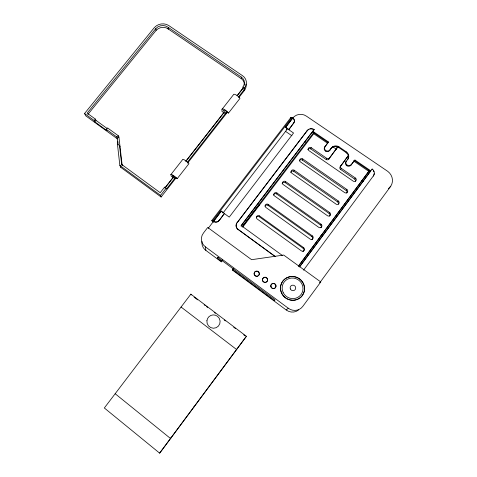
<?xml version="1.0" encoding="UTF-8"?>
<svg xmlns="http://www.w3.org/2000/svg" width="477" height="477" viewBox="0 0 477 477"><rect width="100%" height="100%" fill="white"/><g stroke="black" fill="none" stroke-linecap="round" stroke-linejoin="round"><path stroke-width="0.72" d="M219.086 220.636L224.458 213.422L221.262 211.102L213.511 221.429A3.977 3.882 -2.2 0 0 219.086 220.636L224.458 213.422M227.106 111.928L225.949 112.971A2.486 0.733 38.5 0 1 223.57 110.747A2.486 0.733 38.5 0 1 224.643 110.354A2.486 0.733 38.5 0 1 227.207 112.506L228.489 113.061L239.955 98.393A4.293 1.377 38.6 0 0 236.103 94.941A4.293 1.377 38.6 0 0 233.432 94.762L222.002 109.352L221.972 111.421L223.88 112.745L186.161 160.94M208.264 228.268L221.262 211.102M223.88 112.745L225.406 113.633L187.205 162.472M201.95 241.493A9.647 9.48 -1 0 0 205.837 250.371L221.286 261.831L222.187 260.084M225.406 113.633L226.193 113.097M244.26 85.097A7.566 7.083 -4.5 0 0 241.231 78.633L241.356 77.095L168.25 27.362A8.878 8.181 -13.4 0 0 155.794 28.584L87.16 113.138L95.322 119.059L95.972 120.377L106.973 128.361M241.356 77.095A7.608 7.113 -4.5 0 1 242.96 87.035L242.829 88.525L237.457 95.394M238.768 97.684L244.254 90.678L244.492 88.084A9.355 8.747 -4.5 0 0 242.483 75.658L168.548 25.406A10.732 9.886 -13.4 0 0 154.345 27.588L84.542 113.526L85.777 115.857L117.551 138.962L116.603 136.821L106.365 129.38L107.54 127.925L118.391 135.802L118.928 137.036L122.19 165.531L121.671 164.44L119.506 145.533L117.425 144.012L119.864 165.465L120.794 167.355L161.113 197.001L176.186 177.724M241.028 226.116L314.146 129.511A4.961 4.669 7.4 0 0 307.242 130.519L237.063 222.795L307.116 130.847A4.955 4.663 7.4 0 1 309.09 129.339M274.77 256.322L238.136 229.443A5.02 4.889 6.6 0 1 237.093 222.592M298.584 309.961A10.071 9.778 36.3 0 1 286.206 309.978L232.412 270.083L233.366 268.378M346.427 151.924L346.075 152.521A5.515 5.187 12.8 0 1 348.174 155.263L348.353 155.931A5.515 5.187 12.8 0 1 347.453 159.801L347.816 159.223A5.533 5.199 12.8 0 0 346.427 151.924L339.034 146.886A5.515 5.187 11.6 0 0 331.384 147.995L329.643 150.499A2.987 2.814 10.5 0 1 325.481 151.102A2.987 2.814 10.5 0 1 324.754 147.154L328.331 141.89L312.87 131.342M328.331 141.89L327.616 143.374M259.005 205.724L259.345 204.377L242.25 226.867M256.316 217.601A1.968 1.908 9.5 0 1 259.309 216.779L259.536 215.944L303.64 247.652A2.021 1.956 22.8 0 1 304.111 250.401A2.021 1.956 22.8 0 1 301.303 250.795L257.204 219.026A1.98 1.92 9.4 0 1 256.775 216.337A1.98 1.92 9.4 0 1 259.536 215.944M286.456 129.517A2.141 0.704 36.9 0 0 286.421 128.14L285.64 127.174L292.812 117.825A3.935 3.703 4 0 1 293.719 123L288.746 129.696L293.546 132.994L229.24 217.118L224.446 213.636M288.746 129.696L293.719 123M293.111 118.475A3.929 3.697 4 0 0 292.711 118.165L292.812 117.825M265.003 206.153A1.968 1.896 9.3 0 1 267.991 205.331L268.265 204.436L312.375 235.912A2.021 1.944 21.2 0 1 312.852 238.649A2.021 1.944 21.2 0 1 310.05 239.037L265.939 207.501A1.974 1.908 9.2 0 1 265.504 204.83A1.974 1.908 9.2 0 1 268.265 204.436M273.53 195.236A1.962 1.884 9.1 0 1 276.63 193.936L276.946 192.982L321.069 224.226A2.015 1.932 19.9 0 1 321.552 226.945A2.015 1.932 19.9 0 1 318.755 227.338L274.639 196.029A1.974 1.896 9.1 0 1 274.197 193.376A1.974 1.896 9.1 0 1 276.946 192.982M282.134 183.895A1.962 1.878 9 0 1 285.222 182.602L285.592 181.582L329.72 212.599A2.015 1.92 18.8 0 1 330.209 215.3A2.015 1.92 18.8 0 1 327.419 215.693L283.29 184.617A1.974 1.884 9 0 1 282.843 181.975A1.974 1.884 9 0 1 285.592 181.582M307.116 130.847L307.242 130.519M290.696 172.602A1.956 1.866 8.9 0 1 293.778 171.315L294.196 170.241L338.33 201.026A2.009 1.908 17.8 0 1 338.825 203.715A2.009 1.908 17.8 0 1 336.041 204.108L291.906 173.258A1.968 1.878 8.8 0 1 291.453 170.635A1.968 1.878 8.8 0 1 294.196 170.241M305.536 140.828L305.179 141.764L306.18 142.456M299.335 160.898A1.956 1.854 8.8 0 1 302.299 160.081L302.758 158.948L346.898 189.512A2.009 1.896 17 0 1 347.399 192.183A2.009 1.896 17 0 1 344.621 192.577L300.474 161.953A1.968 1.866 8.8 0 1 300.021 159.342A1.968 1.866 8.8 0 1 302.758 158.948M242.817 227.022L313.705 133.745L314.23 132.463M307.814 149.718A1.95 1.842 8.7 0 1 310.771 148.902L311.278 147.709L326.745 158.34A1.974 1.866 11.4 0 0 329.494 157.947L336.172 149.08L332.529 146.594M324.754 147.154L327.914 142.754M325.481 151.102L325.779 150.499A2.999 2.82 10.5 0 1 325.052 146.546M329.643 150.499L331.384 147.995M310.771 148.902L326.155 159.485L326.745 158.34M326.155 159.485A1.968 1.854 11.4 0 0 328.886 159.091L329.494 157.947M347.226 153.308L337.472 146.66L335.85 149.677L336.971 148.18M337.627 146.964L328.886 159.091M339.034 146.886L338.7 147.494L336.744 146.642A5.497 5.169 11.6 0 0 331.068 148.603M355.413 181.302A1.991 1.878 16.4 0 0 354.673 179.096L340.656 169.454A1.98 1.866 13.9 0 1 340.167 166.837L347.512 156.82L348.729 157.648M193.96 406.935L194.228 406.499M348.592 155.067L340.167 166.837M340.656 169.454L341.329 168.363A1.991 1.872 13.9 0 1 340.834 165.734M346.785 165.698A3.023 2.838 14 0 1 346.028 161.709L346.38 161.137A3.029 2.85 14 0 0 347.143 165.131L346.779 165.698A3.023 2.838 14 0 0 350.971 165.096L354.942 160.039L370.802 170.849L299.586 266.804M350.971 165.096L354.208 160.695M353.833 161.268L354.942 160.039M171.052 437.725L170.527 438.506L115.172 393.728M159.658 453.15L246.394 336.297L190.86 294.16L104.332 407.984L159.658 453.15L246.394 336.297M303.634 251.057A2.015 1.944 22.9 0 0 303.163 248.32L303.64 247.652M311.97 239.722A2.009 1.932 21.3 0 0 311.851 236.64L312.375 235.912M320.979 227.726A2.003 1.92 20 0 0 320.502 225.019L321.069 224.226M329.589 216.147A2.003 1.908 18.9 0 0 329.106 213.457L329.72 212.599M338.402 204.186A1.997 1.902 17.9 0 0 337.668 201.95L338.33 201.026M346.69 193.149A1.997 1.89 17.1 0 0 346.189 190.496L346.898 189.512M354.673 179.096L355.431 178.052L341.329 168.363M292.711 118.165A9.689 9.111 5.4 0 1 306.425 116.15L387.765 171.362A11.865 11.108 18.3 0 1 390.758 186.215L319.727 282.813L320.759 281.955L283.69 255.058L251.612 259.691L207.722 227.469L203.476 232.997A9.934 9.755 -1.6 0 0 205.456 246.877L205.837 250.371M320.759 281.955L302.895 306.246A10.381 10.077 35.7 0 1 288.281 308.225L286.206 309.978M303.551 270.155L373.485 175.757A5.104 4.782 16.7 0 0 372.161 169.031L371.947 169.305A5.092 4.776 16.7 0 1 372.465 169.711M298.405 266.22L369.633 170.247M298.542 266.047L369.329 170.688M299.484 266.977L372.161 169.031M346.028 161.709L347.816 159.223M232.412 270.083L233.283 268.927M221.286 261.831L222.64 260.054M314.146 129.511L241.123 225.52L282.527 255.583M221.304 261.247L217.434 258.379L218.227 257.336M242.03 226.849L313.616 132.678M211.836 220.487L290.875 117.497M213.541 222.282L212.664 221.584A2.182 0.346 37.4 0 1 212.635 220.809L291.823 117.598L292.735 118.099L285.568 127.437M222.997 213.028L287.118 129.362M363.546 180.64L362.931 181.427L361.894 180.711M165.036 187.932L173.139 177.569L171.243 176.192L170.855 174.624L182.602 159.628A4.353 0.882 38.3 0 1 184.969 160.248A4.353 0.882 38.3 0 1 188.964 163.641L177.17 178.726L175.959 178.046A2.522 0.447 38.2 0 0 173.324 175.906A2.522 0.447 38.2 0 0 172.483 175.995A2.522 0.447 38.2 0 0 174.97 178.154L166.425 189.041L166.175 188.188L164.648 187.073L160.212 192.738L121.671 164.44M164.905 187.932L173.109 177.444L174.636 178.547M185.684 161.381L223.88 112.572M237.021 95.788L242.847 88.34L244.373 89.384L238.548 96.837M161.113 197.001L160.558 195.373L166.175 188.188M187.604 163.116L227.35 112.292M321.003 235.716L321.874 234.601M106.365 129.38L106.961 130.644L94.81 121.814L94.154 120.508L95.322 119.059M94.81 121.814L95.972 120.377M373.485 175.757L373.264 176.025A5.092 4.776 16.7 0 0 374.135 173.706M87.851 114.474L156.122 30.337A8.836 8.139 -13.4 0 1 168.512 29.127L168.25 27.362M388.373 188.725L390.758 186.215M116.603 136.821L118.391 135.802M118.928 137.036L117.145 138.05L117.885 144.489M212.635 220.809L213.511 221.388M167.683 28.566L241.231 78.633M312.608 131.992L328.027 142.51M354.56 160.612L370.373 171.398M313.705 133.745L327.669 143.279M353.594 160.97L368.787 171.344M242.96 87.035L244.492 88.084M285.64 127.174L288.841 129.368M285.246 131.169L291.918 135.76M302.299 160.081L346.189 190.496M293.778 171.315L337.668 201.95M285.222 182.602L329.106 213.457M276.63 193.936L320.502 225.019M267.991 205.331L311.851 236.64M259.309 216.779L303.163 248.32M84.542 113.526L94.154 120.508M238.136 229.443L275.45 256.602M119.864 165.465L160.558 195.373M205.456 246.877L288.281 308.225M232.49 269.535L274.412 300.623L275.056 299.86L217.423 257.151L217.434 258.379M194.109 297.171L197.651 299.86M204.15 304.791L205.331 305.691M206.511 306.586L207.698 307.48M214.197 312.417L215.377 313.311M224.238 320.037L225.418 320.932M233.688 327.21L235.465 328.558M243.735 334.836L244.916 335.73M221.262 211.281L222.133 211.979M181.069 307.039L236.586 349.516M119.506 145.533L120.037 146.719M190.86 294.16L191.152 294.929M155.794 28.584L156.122 30.337M117.801 141.144L118.052 143.327M120.627 165.901L120.794 167.355M373.324 170.694A5.092 4.776 16.7 0 1 373.896 171.839M310.324 128.993A4.955 4.663 7.4 0 1 312.25 129.07M312.87 129.255A4.955 4.663 7.4 0 1 314.009 129.839M238.112 229.634A5.014 4.883 6.7 0 1 236.711 223.331M293.462 118.833A3.929 3.697 4 0 1 293.617 123.334M219.086 220.434A3.983 3.888 -2.2 0 1 213.505 221.221M303.652 284.37A12.128 11.776 32.3 0 1 290.916 300.176A12.128 11.776 32.3 0 1 282.789 281.138A12.128 11.776 32.3 0 1 303.408 283.791M290.887 118.189A2.135 0.739 36.8 0 1 291.823 117.598M222.497 212.319A2.176 0.388 37.3 0 1 222.771 212.623M311.278 147.709A1.962 1.854 8.7 0 0 308.541 148.108A1.962 1.854 8.7 0 0 309.007 150.702L353.159 181.105A2.003 1.89 16.3 0 0 355.937 180.705A2.003 1.89 16.3 0 0 355.431 178.052M270.954 287.118A2.6 2.54 30.9 0 1 273.13 283.577A2.6 2.54 30.9 0 1 275.795 286.886A2.6 2.54 30.9 0 1 271.795 288.168M262.422 280.321A2.588 2.534 28.1 0 1 265.892 277.62A2.588 2.534 28.1 0 1 266.583 281.985M266.011 282.318A2.588 2.534 28.1 0 1 264.037 282.33M263.447 282.002A2.588 2.534 28.1 0 1 262.612 280.965M254.658 275.408A2.576 2.522 24.7 0 1 255.052 271.854A2.576 2.522 24.7 0 1 258.659 272.295A2.576 2.522 24.7 0 1 258.266 275.849M257.693 276.183A2.576 2.522 24.7 0 1 255.141 275.873M329.947 149.897A2.999 2.82 10.5 0 1 325.779 150.499M351.34 164.529A3.029 2.85 14 0 1 347.143 165.131M303.277 251.421A2.015 1.944 22.9 0 1 302.835 251.677M246.054 84.083A9.266 8.669 -4.5 0 1 244.254 90.678M170.855 174.624A4.371 0.769 38.2 0 1 173.145 175.345A4.371 0.769 38.2 0 1 177.17 178.726M222.002 109.352A4.305 1.27 38.5 0 1 224.607 109.621A4.305 1.27 38.5 0 1 228.489 113.061M283.082 292.335A10.512 10.208 32.3 0 0 301.059 294.524A10.512 10.208 32.3 0 0 293.576 278.097A10.512 10.208 32.3 0 0 283.082 292.335M290.374 288.984A2.82 2.737 32.2 0 0 295.191 289.581A2.82 2.737 32.2 0 0 293.188 285.174A2.82 2.737 32.2 0 0 290.374 288.984M281.615 292.967A12.146 11.794 32.3 0 0 302.382 295.496A12.146 11.794 32.3 0 0 293.737 276.523A12.146 11.794 32.3 0 0 281.615 292.967M254.414 274.573A2.582 2.534 24.6 0 0 258.85 275.116A2.582 2.534 24.6 0 0 257.049 271.061A2.582 2.534 24.6 0 0 254.414 274.573M271.103 286.892A2.606 2.546 30.9 0 0 275.569 287.44A2.606 2.546 30.9 0 0 273.738 283.35A2.606 2.546 30.9 0 0 271.103 286.892M262.738 280.714A2.594 2.54 28 0 0 267.186 281.263A2.594 2.54 28 0 0 265.373 277.191A2.594 2.54 28 0 0 262.738 280.714M206.911 320.723A6.684 6.618 60.8 0 0 216.105 327.729A6.684 6.618 60.8 0 0 217.482 316.275A6.684 6.618 60.8 0 0 206.911 320.723"/></g></svg>
